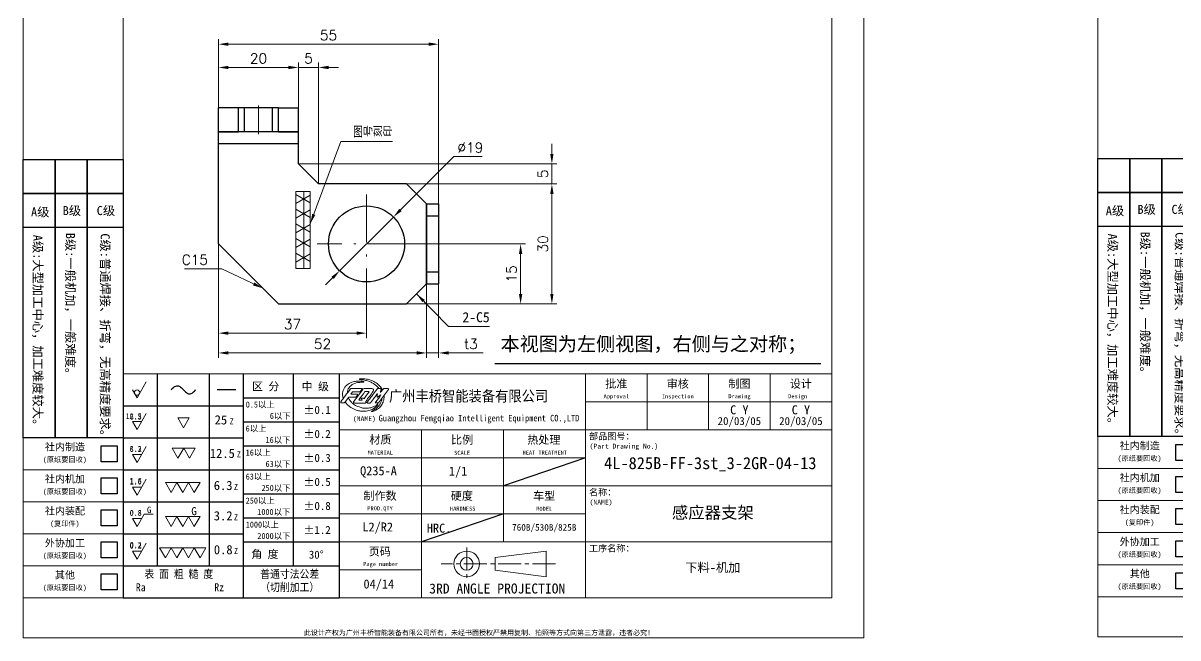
# Model space of a CAD drawing. Header units: millimetres. Extents: x -162325 to -83245, y 277409 to 326486.
# Drawn here: x -159967.8 to -159679.3, y 298339.6 to 298493.3 of the extents above; entities that cross this region are included whole.
import ezdxf
from ezdxf.enums import TextEntityAlignment as Align

# ---------------------------------------------------------------- set-up
doc = ezdxf.new("R2010")
doc.units = ezdxf.units.MM
for name, pattern in [('CENTER2', [28.575, 19.05, -3.175, 3.175, -3.175]), ('DASHDOT', [18.5, 12, -3, 0.5, -3]), ('DASHED', [15, 12, -3]), ('DASHED2', [9.525, 6.35, -3.175])]:
    doc.linetypes.add(name, pattern=pattern)
for name, color, linetype, lineweight in [('A4', 3, 'Continuous', 20), ('中心线', 2, 'CENTER2', 13), ('图框', 7, 'Continuous', 20), ('尺寸线', 3, 'Continuous', 13), ('文字', 1, 'Continuous', 13), ('细实线', 4, 'Continuous', 25), ('虚线', 2, 'DASHED2', 25)]:
    doc.layers.add(name, color=color, linetype=linetype, lineweight=lineweight)
doc.layers.add('Dim', color=3, linetype='Continuous')
doc.layers.add('MARK', color=7, linetype='Continuous')
doc.styles.add('CH-1', font='')
doc.styles.add('MX_NOTE_STANDARD', font='txt.shx', dxfattribs={"bigfont": 'extfont.shx'})
doc.styles.get("Standard").update_dxf_attribs({"font": 'txt', "bigfont": 'gbcbig.shx'})
doc.styles.add('工程字', font='')
doc.styles.get('CH-1').set_extended_font_data('SimSun')
doc.styles.get('工程字').set_extended_font_data('SimSun')
doc.dimstyles.new('副本01', dxfattribs={"dimtxt": 2.5, "dimasz": 2.5, "dimexe": 1.25, "dimexo": 0, "dimgap": 1, "dimtad": 1, "dimdsep": 46, "dimtxsty": 'Standard', "dimcen": 1, "dimclrd": 3, "dimclre": 3, "dimclrt": 1, "dimadec": 1, "dimazin": 2, "dimtfac": 1, "dimtmove": 0, "dimatfit": 3, "dimfxl": 0, "dimtolj": 1, "dimlwd": -1, "dimlwe": -1, "dimarcsym": 0})
doc.dimstyles.new('副本01$0', dxfattribs={"dimtxt": 2.5, "dimasz": 2.5, "dimexe": 1.25, "dimexo": 0, "dimgap": 1, "dimtad": 1, "dimdsep": 46, "dimtxsty": 'Standard', "dimcen": 1, "dimclrd": 3, "dimclre": 3, "dimclrt": 1, "dimadec": 1, "dimazin": 2, "dimtfac": 1, "dimtmove": 0, "dimatfit": 3, "dimfxl": 0, "dimtolj": 1, "dimlwd": -1, "dimlwe": -1, "dimarcsym": 0})
doc.dimstyles.new('副本01$3', dxfattribs={"dimtxt": 2.5, "dimasz": 2.5, "dimexe": 1.25, "dimexo": 0, "dimgap": 1, "dimtad": 1, "dimtih": 1, "dimtoh": 1, "dimdsep": 46, "dimtxsty": 'Standard', "dimcen": 1, "dimclrd": 3, "dimclre": 3, "dimclrt": 1, "dimadec": 1, "dimazin": 2, "dimtfac": 1, "dimtmove": 0, "dimatfit": 3, "dimfxl": 0, "dimtolj": 1, "dimlwd": -1, "dimlwe": -1, "dimarcsym": 0})

# ---------------------------------------------------------------- blocks, each defined once
blk = doc.blocks.new('A$C34C2392C')
at = {"linetype": 'CENTER2', "ltscale": 0.3}
for p, q in [((-5.53, 4.13), (-5.53, -4.13)), ((16.64, 0), (-11.88, 0))]:
    blk.add_line(p, q, dxfattribs=at)
for p, q in [((1.54, 1.6), (14.34, 3.2)), ((14.34, 3.2), (14.34, -3.2)), ((1.54, -1.6), (1.54, 1.6)), ((14.34, -3.2), (1.54, -1.6))]:
    blk.add_line(p, q)
for radius in [3.2, 1.6]:
    blk.add_arc((-5.53, 0), radius, 0, 359.9894)
blk = doc.blocks.new('A$C67844AE1')
for p, q in [((-492, 112), (0, 112)), ((-246, 112), (-246, -112)), ((-184.5, 112), (-184.5, 56)), ((-123, 112), (-123, 56)), ((-61.5, 112), (-61.5, 56)), ((0, -112), (0, 112)), ((-246, 84), (0, 84)), ((-492, 68), (-492, -112)), ((-492, 68), (-492, -112)), ((-492, -112), (-492, 68)), ((-492, 68), (-492, -112)), ((-492, 68), (-492, -112)), ((-492, 68), (-492, -112)), ((-492, 68), (-492, -112)), ((-492, 68), (-492, -112)), ((-492, 68), (-492, -112)), ((-492, -112), (-492, 68)), ((-492, 68), (-492, -112)), ((-492, 68), (-492, -112)), ((-492, 68), (-492, -112)), ((-492, 68), (-492, -112)), ((-492, 56), (0, 56)), ((-410, 56), (-410, -112)), ((-328, 56), (-328, -56)), ((-492, 28), (-246, 28)), ((-492, 0), (0, 0)), ((-492, -28), (-246, -28)), ((-492, -56), (0, -56)), ((-492, -84), (-410, -84)), ((-492, -112), (0, -112))]:
    blk.add_line(p, q)
at = {"color": 4, "ltscale": 0.5}
for p, q in [((-478.7, 93.9), (-480.4, 91.7)), ((-468.4, 96.5), (-477.7, 84.1)), ((-467.1, 97.2), (-459.4, 97.2)), ((-451, 97.2), (-453.6, 97.2)), ((-452.7, 83.1), (-442.9, 96.3)), ((-447.5, 97.2), (-443.3, 97.2)), ((-487, 83.1), (-490.1, 83.1)), ((-482.7, 88.4), (-486.5, 83.4)), ((-477, 82.8), (-466, 82.8)), ((-473.8, 90.8), (-475.1, 88.9)), ((-469.3, 85.8), (-472.6, 85.8)), ((-469.2, 85.9), (-470.1, 87.3)), ((-467.8, 87.8), (-469.9, 87.8)), ((-467.8, 87.8), (-467.4, 87.1)), ((-463.8, 82.8), (-461.4, 82.8))]:
    blk.add_line(p, q, dxfattribs=at)
for centre, radius, start, end in [((-480, 96.4), 1.09, 90, 143.2146), ((-478.7, 93.9), 0.0547, 90, 142.9576), ((-471.7, 94.5), 0.547, 270, 322.847), ((-469.2, 97.2), 0.219, 322.847, 90), ((-467.1, 95.6), 1.64, 90, 143.1791), ((-466.4, 94.1), 0.0547, 90, 143.2802), ((-462.2, 94.1), 0.0547, 323.8117, 90), ((-459.4, 95.6), 1.64, 323.504, 90), ((-453.6, 96.7), 0.547, 90, 142.7605), ((-443.3, 96.6), 0.547, 323.5154, 90), ((-490.1, 83.7), 0.547, 143.2146, 270), ((-487, 83.7), 0.547, 270, 322.7804), ((-482.3, 88.1), 0.547, 90, 142.7804), ((-480.4, 91.7), 0.0547, 142.9576, 270), ((-477, 83.6), 0.821, 143.1791, 270), ((-472.6, 85.8), 0.0547, 143.2802, 270), ((-469.3, 85.8), 0.0547, 270, 30.8735), ((-467.4, 87.1), 0.0547, 209.8404, 323.8117), ((-463.8, 83.4), 0.547, 142.7605, 270), ((-461.4, 83.6), 0.821, 270, 323.3415), ((-455.8, 83.1), 0.274, 143.387, 270), ((-454.1, 91.8), 0.137, 354.5829, 143.4402), ((-453.1, 83.4), 0.547, 270, 323.5154), ((-450.5, 90.9), 0.137, 323.3038, 127.2693)]:
    blk.add_arc(centre, radius, start, end, dxfattribs=at)
at = {"color": 3, "ltscale": 0.5}
for points, knots in [([(-488, 87.4), (-488.3, 88.2), (-488.6, 89.5), (-488.8, 91.4), (-488.7, 93), (-488.5, 94.5), (-488, 95.9), (-487.3, 97.3), (-486.5, 98.5), (-485.6, 99.9), (-484.1, 101.2), (-482.1, 102.5), (-479.6, 103.7), (-476.6, 104.5), (-473.5, 104.7), (-470.8, 104.7), (-469, 104.5), (-468.1, 104.3), (-467.6, 104.2), (-467.4, 104.1), (-467.4, 103.8), (-467.5, 103.6), (-467.7, 103.6), (-467.8, 103.6)], [0.033361, 0.033361, 0.033361, 0.033361, 0.471833, 0.793856, 1.06763, 1.327784, 1.632518, 1.904259, 2.171672, 2.434164, 2.811787, 3.221221, 3.771763, 4.287691, 4.918993, 5.487196, 5.736969, 5.935719, 6.004988, 6.011363, 6.068145, 6.111246, 6.151841, 6.151841, 6.151841, 6.151841]), ([(-471.9, 106.8), (-471.9, 106.8), (-471.9, 106.9), (-471.1, 106.9), (-470.1, 107), (-468.3, 106.9), (-466.3, 106.9), (-463.9, 106.7), (-461.4, 105.9), (-458.9, 105.1), (-456.8, 104), (-455, 102.8), (-453.4, 101.6), (-451.6, 99.9), (-450.3, 98.1), (-449.4, 96.7), (-449.1, 95.9), (-449, 95.7)], [0, 0, 0, 0, 0.013513, 0.041806, 0.340693, 0.661167, 1.001786, 1.450195, 1.93793, 2.441413, 2.919246, 3.201062, 3.624217, 4.053268, 4.510623, 4.853859, 4.962074, 4.962074, 4.962074, 4.962074]), ([(-467.8, 103.6), (-468.7, 103.6), (-471.1, 103.6), (-474.8, 103.2), (-478.3, 101.8), (-481.1, 99.8), (-483, 97.3), (-484, 94.8), (-484, 93.4), (-483.9, 92.9)], [0, 0, 0, 0, 0.511401, 1.333961, 2.006207, 2.544799, 3.201133, 3.690752, 3.982461, 3.982461, 3.982461, 3.982461]), ([(-486.1, 83.9), (-485.6, 83.2), (-484.1, 81), (-480.4, 78), (-475.7, 75.7), (-470.4, 74.5), (-465.2, 74.6), (-460.4, 75.6), (-456.8, 77.7), (-454.7, 79.8), (-453.7, 81.1), (-453.4, 81.9), (-453.8, 82), (-453.8, 81.9), (-453.9, 81.8)], [0.008574, 0.008574, 0.008574, 0.008574, 0.511088, 1.461558, 2.551285, 3.372869, 4.408758, 5.360341, 6.07413, 6.646139, 6.965728, 7.014048, 7.055407, 7.097199, 7.097199, 7.097199, 7.097199]), ([(-453.9, 81.8), (-454.2, 81.5), (-455.1, 80.3), (-457.5, 79.1), (-460.3, 78.2), (-463.1, 77.6), (-465.7, 77.6), (-468.2, 77.7), (-470.3, 78.3), (-472.4, 78.9), (-474.6, 79.8), (-476.8, 81.1), (-479, 82.6), (-480.7, 84.6), (-482.1, 86.3), (-482.8, 87.5), (-483, 88)], [0, 0, 0, 0, 0.227272, 0.804496, 1.430419, 1.862632, 2.367125, 2.88024, 3.204387, 3.579335, 4.036384, 4.516387, 4.985288, 5.507707, 5.907232, 6.223175, 6.223175, 6.223175, 6.223175]), ([(-449.4, 87.5), (-449.5, 86.9), (-449.6, 86.1), (-449.9, 84.8), (-450.4, 83.8), (-450.8, 82.6), (-451.5, 81.6), (-452.2, 80.2), (-453.2, 79.2), (-454.3, 78), (-455.6, 77.1), (-457, 76.1), (-458.4, 75.4), (-459.2, 74.9), (-459.9, 74.7), (-459.9, 74.2), (-459.7, 74.2), (-459.5, 74.2)], [0.004933, 0.004933, 0.004933, 0.004933, 0.333622, 0.498315, 0.724349, 0.934741, 1.17012, 1.401267, 1.780901, 1.94954, 2.292483, 2.648069, 2.865789, 3.139575, 3.199954, 3.253921, 3.331828, 3.331828, 3.331828, 3.331828]), ([(-459.5, 74.2), (-459.1, 74.3), (-457.8, 74.6), (-455.9, 75.5), (-453.8, 76.8), (-452, 78), (-450.5, 79.8), (-449.2, 81.6), (-448.2, 83.9), (-447.3, 86.8), (-447.3, 89.1), (-447.3, 90.4)], [0, 0, 0, 0, 0.196818, 0.752706, 1.133972, 1.558354, 1.94217, 2.414014, 2.774875, 3.316286, 4.02771, 4.02771, 4.02771, 4.02771])]:
    blk.add_open_spline(points, degree=3, knots=knots, dxfattribs=at)
blk.add_spline([(-471.9, 106.8), (-471.8, 106.5), (-471.3, 106.3), (-470, 106.2), (-468.7, 106), (-466.8, 105.7), (-464.7, 105.2), (-462.9, 104.7), (-461.1, 104), (-459.4, 103.1), (-457.9, 102.2), (-455.3, 100.3), (-454.1, 99.3), (-453.6, 98.7), (-452.3, 97.2)], degree=3, dxfattribs=at)
at = {"color": 4, "ltscale": 0.5}
for points, knots in [([(-480.8, 97), (-480.9, 96.9), (-481, 96.8), (-481.1, 96.7), (-484.3, 92.4), (-487.4, 88.2), (-490.6, 84)], [-0.084236, -0.084236, -0.084236, -0.084236, 0, 0, 0, 2.885251, 2.885251, 2.885251, 2.885251]), ([(-480, 97.5), (-479.8, 97.5), (-479.7, 97.5), (-479.5, 97.5), (-479.5, 97.5), (-479.5, 97.5), (-479.5, 97.5), (-476.4, 97.5), (-473.2, 97.5), (-470.1, 97.5), (-470.1, 97.5), (-470.1, 97.5), (-470.1, 97.5), (-469.8, 97.5), (-469.5, 97.5), (-469.2, 97.5)], [-0.077734, -0.077734, -0.077734, -0.077734, 0, 0, 0, 0, 0, 0, 1.729211, 1.729211, 1.729211, 1.729211, 1.729211, 1.729211, 1.885805, 1.885805, 1.885805, 1.885805]), ([(-471.7, 94), (-471.7, 94), (-471.7, 94), (-471.8, 94), (-471.8, 94), (-471.8, 94), (-471.8, 94), (-474.1, 94), (-476.4, 94), (-478.7, 94)], [-0.012966, -0.012966, -0.012966, -0.012966, 0, 0, 0, 0, 0, 0, 1.257183, 1.257183, 1.257183, 1.257183]), ([(-469, 97.1), (-469.2, 96.9), (-469.4, 96.7), (-469.5, 96.5), (-469.5, 96.5), (-469.5, 96.5), (-469.5, 96.5), (-470, 95.8), (-470.6, 95.1), (-471.1, 94.4), (-471.1, 94.4), (-471.1, 94.4), (-471.1, 94.4), (-471.2, 94.3), (-471.2, 94.3), (-471.3, 94.2)], [-0.1423966, -0.1423966, -0.1423966, -0.1423966, 0, 0, 0, 0, 0, 0, 0.4822707, 0.4822707, 0.4822707, 0.4822707, 0.4822707, 0.4822707, 0.529029, 0.529029, 0.529029, 0.529029]), ([(-454.1, 97), (-454.2, 96.8), (-454.4, 96.6), (-454.5, 96.4), (-457.7, 92.2), (-460.8, 88.1), (-464, 84), (-464, 83.9), (-464.1, 83.8), (-464.2, 83.7)], [-0.140102, -0.140102, -0.140102, -0.140102, 0, 0, 0, 2.844058, 2.844058, 2.844058, 2.913465, 2.913465, 2.913465, 2.913465]), ([(-451, 97.2), (-451, 97.2), (-450.8, 97.2), (-450.4, 97), (-450.2, 96.5), (-450.3, 95.9), (-450.5, 95.2), (-450.8, 94.5), (-451, 94), (-451.1, 93.7), (-451.1, 93.6), (-451, 93.6), (-450.8, 93.6), (-450.5, 94), (-450, 94.6), (-449.2, 95.5), (-448.6, 96.3), (-448, 96.8), (-447.7, 97.1), (-447.5, 97.2)], [0, 0, 0, 0, 0.047379, 0.11361, 0.198731, 0.32589, 0.467244, 0.599055, 0.733672, 0.758899, 0.77069, 0.790267, 0.820293, 0.867992, 1.054564, 1.278066, 1.476304, 1.62487, 1.711224, 1.711224, 1.711224, 1.711224]), ([(-469.9, 87.8), (-470, 87.8), (-470, 87.8), (-470.1, 87.7), (-470.2, 87.7), (-470.2, 87.6), (-470.2, 87.5), (-470.1, 87.4), (-470.1, 87.3), (-470.1, 87.3)], [0, 0, 0, 0, 0.0189462, 0.0330559, 0.0436533, 0.0575788, 0.0766083, 0.0956988, 0.1082528, 0.1082528, 0.1082528, 0.1082528]), ([(-456, 83.3), (-455.9, 83.5), (-455.7, 83.7), (-455.6, 83.9), (-455.6, 83.9), (-455.6, 83.9), (-455.6, 83.9), (-453.8, 86.2), (-452.1, 88.5), (-450.4, 90.9)], [-0.132838, -0.132838, -0.132838, -0.132838, 0, 0, 0, 0, 0, 0, 1.591518, 1.591518, 1.591518, 1.591518])]:
    blk.add_open_spline(points, degree=3, knots=knots, dxfattribs=at)
for points in [[(-466.4, 94.2), (-468.5, 91.4), (-470.5, 88.6), (-472.6, 85.9)], [(-462.2, 94.1), (-463.9, 91.8), (-465.6, 89.4), (-467.3, 87.1)], [(-466.4, 94.2), (-465, 94.2), (-463.6, 94.2), (-462.2, 94.2)], [(-458.1, 94.6), (-460.6, 91.2), (-463.1, 87.8), (-465.6, 84.4)], [(-476, 88.6), (-478.1, 88.6), (-480.2, 88.6), (-482.3, 88.6)], [(-474.4, 91.6), (-476.4, 91.6), (-478.4, 91.6), (-480.4, 91.6)], [(-454.2, 91.9), (-456, 89.4), (-457.9, 86.9), (-460.7, 83.1)], [(-455.8, 82.9), (-454.9, 82.9), (-454, 82.9), (-453.1, 82.9)], [(-454.1, 89.6), (-454.1, 90.3), (-454, 91.1), (-453.9, 91.8)], [(-453.1, 89.1), (-452.3, 89.7), (-451.4, 90.4), (-450.6, 91.1)]]:
    blk.add_open_spline(points, degree=3, dxfattribs=at)
for points in [[(-476, 88.6), (-475.6, 88.6), (-475.4, 88.7), (-475.3, 88.7), (-475.1, 88.9)], [(-473.8, 90.8), (-473.7, 91), (-473.7, 91.2), (-473.8, 91.4), (-474, 91.5), (-474.2, 91.6), (-474.4, 91.6)], [(-465.6, 84.4), (-465.6, 84.3), (-465.6, 84.2), (-465.5, 84), (-465.4, 83.8), (-465.2, 83.4), (-465.1, 83.3), (-465.1, 83.1), (-465.4, 83), (-465.7, 82.9), (-466, 82.8)], [(-454.1, 89.6), (-454.2, 89.2), (-454.1, 89), (-454, 88.8), (-453.8, 88.8), (-453.6, 88.8), (-453.4, 88.9), (-453.1, 89.1)]]:
    blk.add_spline(points, degree=3, dxfattribs=at)
at = {"layer": '细实线', "color": 0, "linetype": 'Continuous'}
for p, q in [((-492, 112), (-492, 56)), ((-492, 68), (-492, -112)), ((-492, 68), (-492, -112)), ((-492, 68), (-492, -112))]:
    blk.add_line(p, q, dxfattribs=at)
at = {"lineweight": 35, "xscale": 4, "yscale": 4, "zscale": 4}
blk.add_blockref('A$C34C2392C', (-342.6, -78), dxfattribs=at)
at = {"style": 'CH-1'}
for s, height, p in [('批准', 8.11, (-215.2, 102.3)), ('审核', 8.11, (-153.8, 102.3)), ('制图', 8.11, (-92.2, 102.3)), ('设计', 8.11, (-30.8, 102.3)), ('Approval', 4.06, (-215.2, 89.1)), ('Inspection', 4.06, (-153.8, 89.1)), ('Drawing', 4.06, (-92.2, 89.1)), ('Design  ', 4.06, (-30.8, 89.1)), ('比例', 8.11, (-369.3, 46.3)), ('MATERIAL', 4.06, (-451.1, 33.3)), ('SCALE', 4.06, (-369.3, 33.1)), ('制作数', 8.11, (-451.3, -9.7)), ('车型', 8.11, (-287.3, -9.7)), ('PROD.QTY', 4.06, (-451.3, -22.9)), ('MODEL', 4.06, (-287.3, -22.9)), ('3RD ANGLE PROJECTION', 10, (-334.2, -102.6))]:
    blk.add_text(s, height=height, dxfattribs=at).set_placement(p, align=Align.MIDDLE)
at = {"lineweight": 35, "style": 'CH-1'}
for s, height, p in [('(NAME)', 4.87, (-478.4, 64.7)), ('部品图号：', 6.49, (-242.5, 46.4)), ('(Part Drawing No.)', 4.868, (-241.9, 37.3)), ('名称：', 6.49, (-242.5, -9.6)), ('(NAME)', 4.87, (-241.9, -18.7)), ('工序名称：', 6.49, (-242.5, -65.6))]:
    blk.add_text(s, height=height, dxfattribs=at).set_placement(p)
at = {"style": 'CH-1'}
blk.add_text('材质', height=8.11, dxfattribs=at).set_placement((-462.1, 42.2))
at = {"lineweight": 35, "style": 'CH-1'}
for s, height, p in [('热处理', 8.11, (-287.6, 46.3)), ('HEAT TREATMENT', 4.055, (-286.7, 33.3)), ('硬度', 8.11, (-369.6, -9.7)), ('HARDNESS', 4.06, (-368.7, -22.7)), ('HRC.', 9, (-392.3, -42.3, -1000.3)), ('页码', 8.11, (-451.6, -65.7)), ('Page number', 4.055, (-450.7, -78.7))]:
    blk.add_text(s, height=height, dxfattribs=at).set_placement(p, align=Align.MIDDLE)
at = {"layer": 'MARK', "style": 'CH-1', "width": 0.9}
blk.add_text('广州丰桥智能装备有限公司', height=10.8, dxfattribs=at).set_placement((-442.4, 84.4))
at = {"layer": 'MARK', "insert": (-452.7, 71), "char_height": 6.5, "width": 556.951, "attachment_point": 1, "style": 'CH-1'}
blk.add_mtext('{\\W0.9;Guangzhou Fengqiao Intelligent Equipment CO.,LTD}', dxfattribs=at)
blk = doc.blocks.new('A$C32AF00EF')
for p, q in [((0, 0), (2.89, 5)), ((-1.44, 2.5), (0, 0))]:
    blk.add_line(p, q)
blk.add_circle((0, 1.67), 0.833)
blk = doc.blocks.new('A$C553B2148')
for p, q in [((1.44, 0), (-1.44, 0)), ((-1.44, 0), (0, -2.5)), ((0, -2.5), (2.89, 2.5))]:
    blk.add_line(p, q)
at = {"style": 'MX_NOTE_STANDARD'}
blk.add_attdef('12.5', text='', height=1.75, dxfattribs=at).set_placement((1.44, 0.28), align=Align.BOTTOM_RIGHT)
blk = doc.blocks.new('A$C1377093C')
for p, q in [((0, 0), (-1.44, 2.5)), ((-1.44, 2.5), (1.44, 2.5)), ((1.44, 2.5), (0, 0))]:
    blk.add_line(p, q)
blk = doc.blocks.new('A$C6D2D6B6B')
for p, q in [((0, 0), (-1.44, 2.5)), ((-1.44, 2.5), (1.44, 2.5)), ((1.44, 2.5), (0, 0)), ((1.44, 2.5), (4.33, 2.5)), ((2.89, 0), (1.44, 2.5)), ((4.33, 2.5), (2.89, 0))]:
    blk.add_line(p, q)
blk = doc.blocks.new('A$C62DD302B')
for p, q in [((-2.89, 0), (-4.33, 2.5)), ((-4.33, 2.5), (-1.44, 2.5)), ((-1.44, 2.5), (-2.89, 0)), ((-1.44, 2.5), (1.44, 2.5)), ((0, 0), (-1.44, 2.5)), ((1.44, 2.5), (0, 0)), ((2.89, 0), (1.44, 2.5)), ((1.44, 2.5), (4.33, 2.5)), ((4.33, 2.5), (2.89, 0))]:
    blk.add_line(p, q)
blk = doc.blocks.new('A$C077E39D2')
for p, q in [((-4.33, -2.5), (-5.77, 0)), ((-5.77, 0), (-2.89, 0)), ((-2.89, 0), (-4.33, -2.5)), ((-2.89, 0), (0, 0)), ((-1.44, -2.5), (-2.89, 0)), ((0, 0), (-1.44, -2.5)), ((1.44, -2.5), (0, 0)), ((0, 0), (2.89, 0)), ((2.89, 0), (1.44, -2.5)), ((4.33, -2.5), (2.89, 0)), ((2.89, 0), (5.77, 0)), ((5.77, 0), (4.33, -2.5))]:
    blk.add_line(p, q)
blk = doc.blocks.new('A$C09D43E00')
for p, q in [((0, 0), (1.78, 3.08)), ((1.78, 3.08), (4.07, 3.08)), ((1.15, 2), (-1.15, 2)), ((-1.15, 2), (0, 0))]:
    blk.add_line(p, q)
at = {"style": 'MX_NOTE_STANDARD'}
blk.add_attdef('12.5', text='', height=1.4, dxfattribs=at).set_placement((1.15, 2.22), align=Align.BOTTOM_RIGHT)
at = {"layer": '细实线', "color": 0, "style": 'CH-1'}
blk.add_text('G', height=1.6, dxfattribs=at).set_placement((2.47, 3.33))
blk = doc.blocks.new('A$C339E5D7D')
for p, q in [((-2.89, 0), (-4.33, 2.5)), ((-4.33, 2.5), (-1.44, 2.5)), ((-1.44, 2.5), (-2.89, 0)), ((-1.44, 2.5), (1.44, 2.5)), ((0, 0), (-1.44, 2.5)), ((1.44, 2.5), (0, 0)), ((2.89, 0), (1.44, 2.5)), ((1.44, 2.5), (4.33, 2.5)), ((4.33, 2.5), (2.89, 0))]:
    blk.add_line(p, q)
at = {"layer": '细实线', "color": 0, "style": 'CH-1'}
blk.add_text('G', height=2, dxfattribs=at).set_placement((2.13, 2.81))
blk = doc.blocks.new('54')
for p, q in [((5360.79, 6053.19), (5468.79, 6053.19)), ((5468.79, 6047.19), (5468.79, 5957.19)), ((5468.79, 6047.19), (5468.79, 5957.19)), ((5468.79, 5957.19), (5468.79, 6047.19)), ((5468.79, 6047.19), (5468.79, 5957.19)), ((5468.79, 6047.19), (5468.79, 5957.19)), ((5468.79, 6047.19), (5468.79, 5957.19)), ((5468.79, 6047.19), (5468.79, 5957.19)), ((5468.79, 6047.19), (5468.79, 5957.19)), ((5468.79, 6047.19), (5468.79, 5957.19)), ((5468.79, 5957.19), (5468.79, 6047.19)), ((5468.79, 6047.19), (5468.79, 5957.19)), ((5468.79, 6047.19), (5468.79, 5957.19)), ((5468.79, 6047.19), (5468.79, 5957.19)), ((5468.79, 6047.19), (5468.79, 5957.19))]:
    blk.add_line(p, q)
at = {"layer": '细实线', "color": 0, "linetype": 'Continuous'}
for p, q in [((5360.79, 6053.19), (5360.79, 5941.19)), ((5377.79, 6053.19), (5377.79, 5957.19)), ((5403.79, 6053.19), (5403.79, 5957.19)), ((5420.79, 6053.19), (5420.79, 5941.19)), ((5445.79, 6053.19), (5445.79, 5957.19)), ((5468.79, 6053.19), (5468.79, 5941.19)), ((5468.79, 6047.19), (5468.79, 5957.19)), ((5468.79, 6047.19), (5468.79, 5957.19)), ((5468.79, 6047.19), (5468.79, 5957.19)), ((5407.7, 6045.29), (5417.04, 6045.29)), ((5420.79, 6041.19), (5468.79, 6041.19)), ((5360.79, 6037.19), (5420.79, 6037.19)), ((5420.79, 6029.19), (5468.79, 6029.19)), ((5360.79, 6021.19), (5420.79, 6021.19)), ((5420.79, 6017.19), (5468.79, 6017.19)), ((5360.79, 6005.19), (5420.79, 6005.19)), ((5420.79, 6005.19), (5468.79, 6005.19)), ((5360.79, 5989.19), (5420.79, 5989.19)), ((5420.79, 5993.19), (5468.79, 5993.19)), ((5420.79, 5981.19), (5468.79, 5981.19)), ((5360.79, 5973.19), (5420.79, 5973.19)), ((5420.79, 5969.19), (5468.79, 5969.19)), ((5360.79, 5957.19), (5468.79, 5957.19)), ((5360.79, 5957.19), (5468.79, 5957.19)), ((5360.79, 5941.19), (5468.79, 5941.19))]:
    blk.add_line(p, q, dxfattribs=at)
at = {"layer": '细实线', "color": 0, "linetype": 'Continuous', "start_tangent": (0.606347, 0.7952), "end_tangent": (0.584547, 0.81136)}
blk.add_spline([(5384.88, 6045.23), (5386.3, 6046.61), (5387.98, 6047.24), (5389.51, 6046.59), (5390.93, 6045.19), (5392.37, 6043.78), (5393.91, 6043.13), (5395.61, 6043.82), (5397.01, 6045.27)], degree=3, dxfattribs=at)
for name, p, xscale, yscale, zscale in [('A$C32AF00EF', (5367.73, 6041.13), 1.600000000000364, 1.600000000000364, 1.600000000000364), ('A$C1377093C', (5390.94, 6026.26), 2, 2, 2), ('A$C6D2D6B6B', (5388.15, 6011.08), 2, 2, 2), ('A$C62DD302B', (5390.57, 5993.94), 2, 2, 2), ('A$C077E39D2', (5390.57, 5966.26), 2, 2, 2)]:
    blk.add_blockref(name, p, dxfattribs=dict(xscale=xscale, yscale=yscale, zscale=zscale))
ref = blk.add_blockref('A$C553B2148', (5367.73, 6029.35), dxfattribs=dict(xscale=1.600000000000364, yscale=1.600000000000364, zscale=1.600000000000364))
ref.add_attrib('12.5', '12.5', dxfattribs={"height": 2.8, "style": 'CH-1'}).set_placement((5370.04, 6029.8), align=Align.BOTTOM_RIGHT)
ref = blk.add_blockref('A$C553B2148', (5367.73, 6012.86), dxfattribs=dict(xscale=1.600000000000364, yscale=1.600000000000364, zscale=1.600000000000364))
ref.add_attrib('12.5', '6.3', dxfattribs={"height": 2.8, "style": 'CH-1'}).set_placement((5370.04, 6013.31), align=Align.BOTTOM_RIGHT)
ref = blk.add_blockref('A$C553B2148', (5367.73, 5996.56), dxfattribs=dict(xscale=1.600000000000364, yscale=1.600000000000364, zscale=1.600000000000364))
ref.add_attrib('12.5', '1.6', dxfattribs={"height": 2.8, "style": 'CH-1'}).set_placement((5370.04, 5997.01), align=Align.BOTTOM_RIGHT)
at = {"lineweight": 35}
ref = blk.add_blockref('A$C09D43E00', (5367.73, 5976.92), dxfattribs=dict(at, xscale=2, yscale=2, zscale=2))
ref.add_attrib('12.5', '0.8', dxfattribs={"height": 2.8, "style": 'CH-1'}).set_placement((5370.04, 5981.37), align=Align.BOTTOM_RIGHT)
at = {"lineweight": 35, "xscale": 2, "yscale": 2, "zscale": 2}
blk.add_blockref('A$C339E5D7D', (5390.57, 5976.92), dxfattribs=at)
ref = blk.add_blockref('A$C553B2148', (5367.73, 5964.47), dxfattribs=dict(xscale=1.600000000000364, yscale=1.600000000000364, zscale=1.600000000000364))
ref.add_attrib('12.5', '0.2', dxfattribs={"height": 2.8, "style": 'CH-1'}).set_placement((5370.04, 5964.92), align=Align.BOTTOM_RIGHT)
at = {"style": 'CH-1', "width": 0.9}
for s, p in [('表 面 粗 糙 度', (5388.59, 5953.25)), ('普通寸法公差', (5444.02, 5953.25)), ('（切削加工）', (5444.02, 5946.67)), ('Ra              Rz', (5389.17, 5946.45))]:
    blk.add_text(s, height=4, dxfattribs=at).set_placement(p, align=Align.MIDDLE)
at = {"layer": '细实线', "color": 0, "style": 'CH-1'}
for s, height, p in [('区 分', 4, (5432.03, 6046.97)), ('中 级', 4, (5456.79, 6046.97)), ('0.5以上', 3, (5429.3, 6037.89)), ('6以下', 3, (5439.3, 6032.14)), ('6以上', 3, (5427.22, 6025.89)), ('16以下', 3, (5438.2, 6020.14)), ('16以上', 3, (5428.26, 6013.89)), ('63以下', 3, (5438.2, 6008.14)), ('63以上', 3, (5428.26, 6001.89)), ('250以下', 3, (5437.19, 5996.14)), ('250以上', 3, (5429.3, 5989.89)), ('1000以下', 3, (5436.08, 5984.14)), ('1000以上', 3, (5430.33, 5977.89)), ('2000以下', 3, (5436.13, 5972.14)), ('角 度', 4, (5431.63, 5963.15))]:
    blk.add_text(s, height=height, dxfattribs=at).set_placement(p, align=Align.MIDDLE)
for s, height, p in [('%%P0.1', 4, (5450.91, 6033.15)), ('6.3', 2.944, (5364.07, 6030.28)), ('25', 4.6, (5406.51, 6027.88)), ('Z', 3, (5414, 6027.96)), ('%%P0.2', 4, (5450.91, 6021.15)), ('3.2', 2.944, (5364.07, 6014.28)), ('12.5', 4.6, (5404.08, 6011.13)), ('Z', 3, (5417.58, 6011.47)), ('%%P0.3', 4, (5450.91, 6009.15)), ('1.6', 2.944, (5364.07, 5998.28)), ('%%P0.5', 4, (5450.91, 5997.15)), ('6.3', 4.6, (5406.05, 5995.09)), ('Z', 3, (5416.15, 5995.17)), ('%%P0.8', 4, (5450.91, 5985.15)), ('0.8', 2.944, (5364.07, 5982.28)), ('3.2', 4.6, (5406.05, 5979.93)), ('Z', 3, (5416.15, 5980.01)), ('%%P1.2', 4, (5450.91, 5973.15)), ('0.2', 2.944, (5364.07, 5966.28)), ('0.8', 4.6, (5406.1, 5963)), ('Z', 3, (5416.15, 5963.08)), ('30°', 4, (5453.55, 5960.81))]:
    blk.add_text(s, height=height, dxfattribs=at).set_placement(p)
blk = doc.blocks.new('fenlei')
at = {"layer": '图框'}
for points in [[(-25, 32), (0, 32), (0, 40), (-25, 40)], [(-25, 24), (0, 24), (0, 32), (-25, 32)], [(-25, 16), (0, 16), (0, 24), (-25, 24)], [(-25, 8), (0, 8), (0, 16), (-25, 16)], [(-25, 0), (0, 0), (0, 8), (-25, 8)]]:
    blk.add_lwpolyline(points, close=True, dxfattribs=at)
at = {"layer": '细实线'}
for points in [[(-5.5, 38), (-1.5, 38), (-1.5, 34), (-5.5, 34)], [(-5.5, 30), (-1.5, 30), (-1.5, 26), (-5.5, 26)], [(-5.5, 22), (-1.5, 22), (-1.5, 18), (-5.5, 18)], [(-5.5, 14), (-1.5, 14), (-1.5, 10), (-5.5, 10)], [(-5.5, 6), (-1.5, 6), (-1.5, 2), (-5.5, 2)]]:
    blk.add_lwpolyline(points, close=True, dxfattribs=at)
at = {"style": 'CH-1'}
for s, height, p in [('社内制造', 1.836, (-14.54, 37.8)), ('(原纸要回收)', 1.285, (-14.58, 34.52)), ('社内机加', 1.836, (-14.54, 29.8)), ('(原纸要回收)', 1.285, (-14.58, 26.52)), ('社内装配', 1.836, (-14.54, 21.8)), ('(复印件)', 1.285, (-14.58, 18.52)), ('外协加工', 1.836, (-14.54, 13.8)), ('(原纸要回收)', 1.285, (-14.58, 10.52)), ('其他', 1.836, (-14.54, 5.8)), ('(原纸要回收)', 1.285, (-14.58, 2.52))]:
    blk.add_text(s, height=height, dxfattribs=at).set_placement(p, align=Align.MIDDLE)
blk = doc.blocks.new('机加分类')
at = {"layer": '细实线'}
for p, q in [((-94, -8.5), (-94, 0)), ((-94, 0), (-86, 0)), ((-86, -8.5), (-86, 0)), ((-86, 0), (-78, 0)), ((-86, 0), (-86, -8.5)), ((-78, -8.5), (-78, 0)), ((-78, 0), (-69, 0)), ((-78, 0), (-78, -8.5)), ((-69, 0), (-69, -8.5)), ((-86, -8.5), (-94, -8.5)), ((-94, -17), (-94, -8.5)), ((-94, -8.5), (-86, -8.5)), ((-78, -8.5), (-86, -8.5)), ((-86, -17), (-86, -8.5)), ((-86, -8.5), (-78, -8.5)), ((-86, -8.5), (-86, -17)), ((-69, -8.5), (-78, -8.5)), ((-78, -17), (-78, -8.5)), ((-78, -8.5), (-69, -8.5)), ((-78, -8.5), (-78, -17)), ((-69, -8.5), (-69, -17)), ((-86, -17), (-94, -17)), ((-94, -69.55), (-94, -17)), ((-78, -17), (-86, -17)), ((-86, -69.55), (-86, -17)), ((-86, -17), (-86, -69.55)), ((-69, -17), (-78, -17)), ((-78, -69.55), (-78, -17)), ((-78, -17), (-78, -69.55)), ((-69, -17), (-69, -69.55)), ((-86, -69.55), (-94, -69.55)), ((-78, -69.55), (-86, -69.55)), ((-69, -69.55), (-78, -69.55))]:
    blk.add_line(p, q, dxfattribs=at)
at = {"layer": '文字', "color": 1, "linetype": 'Continuous', "style": 'CH-1'}
for s, p in [('B级', (-81.81, -12.71, -250.08)), ('C级', (-73.31, -12.71, -250.08))]:
    blk.add_text(s, height=2.25, dxfattribs=at).set_placement(p, align=Align.MIDDLE)
blk.add_text('A级', height=2.25, dxfattribs=at).set_placement((-89.72, -14.22, -250.08), align=Align.CENTER)
for s, p in [('A级:大型加工中心，加工难度较大。', (-90.3, -43.36)), ('B级:一般机加，一般难度。', (-82.16, -36.72)), ('C级:普通焊接、折弯，无高精度要求。', (-73.47, -44.53))]:
    blk.add_text(s, height=2.25, rotation=270, dxfattribs=at).set_placement(p, align=Align.MIDDLE)
blk = doc.blocks.new('1比1 竖框')
at = {"layer": '图框'}
for p, q in [((0, 0), (0, 297)), ((210, 297), (210, 0)), ((25, 10), (25, 289)), ((202, 289), (202, 10)), ((30.07, 10), (202, 10)), ((210, 0), (0, 0))]:
    blk.add_line(p, q, dxfattribs=at)
blk.add_blockref('机加分类', (94, 119.55))
for name, p, xscale, yscale, zscale in [('54', (-2655.4, -2960.59), 0.5, 0.5, 0.5), ('A$C67844AE1', (202, 38), 0.25, 0.25, 0.25)]:
    blk.add_blockref(name, p, dxfattribs=dict(at, xscale=xscale, yscale=yscale, zscale=zscale))
blk.add_blockref('fenlei', (25, 10), dxfattribs=at)
at = {"layer": '图框', "insert": (113.5, 0.5), "char_height": 1.25, "width": 177, "attachment_point": 8}
blk.add_mtext('{\\fSimSun|b1|i0|c134|p2;此设计产权为广州丰桥智能装备有限公司所有，未经书面授权严禁用复制、拍照等方式向第三方泄露，违者必究!}', dxfattribs=at)
blk = doc.blocks.new('车型')
at = {"layer": '文字', "color": 1, "linetype": 'Continuous', "style": 'CH-1'}
blk.add_text('760B/530B/825B', height=1.6875, dxfattribs=at).set_placement((-10.31, 3.5, -250.08), align=Align.MIDDLE)
blk = doc.blocks.new('工序名称')
at = {"layer": '文字', "color": 1, "linetype": 'Continuous', "style": 'CH-1'}
blk.add_text('下料-机加', height=2.25, dxfattribs=at).set_placement((-29.69, -6.35, -250.08), align=Align.MIDDLE)
blk = doc.blocks.new('设计人员')
at = {"layer": '文字', "color": 1, "linetype": 'Continuous', "style": 'CH-1'}
blk.add_text('C Y', height=2.25, dxfattribs=at).set_placement((-7.69, -1.99), align=Align.MIDDLE)
blk = doc.blocks.new('出图人员')
at = {"layer": '文字', "color": 1, "linetype": 'Continuous', "style": 'CH-1'}
blk.add_text('C Y', height=2.25, dxfattribs=at).set_placement((-7.69, -1.99), align=Align.MIDDLE)
blk = doc.blocks.new('出图日期')
at = {"layer": '文字', "color": 1, "linetype": 'Continuous', "style": 'CH-1'}
blk.add_text('20/03/05', height=2, dxfattribs=at).set_placement((-7.69, 2.04), align=Align.MIDDLE)
blk = doc.blocks.new('设计日期')
at = {"layer": '文字', "color": 1, "linetype": 'Continuous', "style": 'CH-1'}
blk.add_text('20/03/05', height=2, dxfattribs=at).set_placement((-7.69, 2.04), align=Align.MIDDLE)
blk = doc.blocks.new('*D149')
at = {"layer": 'Defpoints', "color": 0, "transparency": 16777216}
for p in [(-159919, 298438.09), (-159867, 298428.09), (-159867, 298410.84)]:
    blk.add_point(p, dxfattribs=at)
at = {"layer": '尺寸线', "color": 3, "transparency": 16777216}
for p, q in [((-159919, 298438.09), (-159919, 298409.59)), ((-159867, 298428.09), (-159867, 298409.59)), ((-159916.5, 298410.84), (-159869.5, 298410.84))]:
    blk.add_line(p, q, dxfattribs=at)
for points in [[(-159916.5, 298411.26), (-159916.5, 298410.43), (-159919, 298410.84)], [(-159869.5, 298411.26), (-159869.5, 298410.43), (-159867, 298410.84)]]:
    blk.add_solid(points, dxfattribs=at)
at = {"layer": '尺寸线', "color": 1, "transparency": 16777216, "insert": (-159893, 298413.09), "char_height": 2.5, "attachment_point": 5}
blk.add_mtext('\\A1;52', dxfattribs=at)
blk = doc.blocks.new('*D150')
at = {"layer": 'Defpoints', "color": 0, "transparency": 16777216}
for p in [(-159867, 298428.09), (-159864, 298428.09), (-159864, 298410.84)]:
    blk.add_point(p, dxfattribs=at)
at = {"layer": '尺寸线', "color": 3, "transparency": 16777216}
for p, q in [((-159867, 298428.09), (-159867, 298409.59)), ((-159864, 298428.09), (-159864, 298409.59)), ((-159869.5, 298410.84), (-159872, 298410.84)), ((-159867, 298410.84), (-159864, 298410.84)), ((-159861.5, 298410.84), (-159852.84, 298410.84))]:
    blk.add_line(p, q, dxfattribs=at)
for points in [[(-159869.5, 298411.26), (-159869.5, 298410.43), (-159867, 298410.84)], [(-159861.5, 298411.26), (-159861.5, 298410.43), (-159864, 298410.84)]]:
    blk.add_solid(points, dxfattribs=at)
at = {"layer": '尺寸线', "color": 1, "transparency": 16777216, "insert": (-159855.92, 298413.09), "char_height": 2.5, "attachment_point": 5}
blk.add_mtext('\\A1;t3', dxfattribs=at)
blk = doc.blocks.new('*D151')
at = {"layer": 'Defpoints', "color": 0, "transparency": 16777216}
for p in [(-159872, 298453.09), (-159835.7, 298453.09), (-159872, 298423.09)]:
    blk.add_point(p, dxfattribs=at)
at = {"layer": '尺寸线', "color": 3, "transparency": 16777216}
for p, q in [((-159872, 298453.09), (-159834.45, 298453.09)), ((-159835.7, 298425.59), (-159835.7, 298450.59)), ((-159872, 298423.09), (-159834.45, 298423.09))]:
    blk.add_line(p, q, dxfattribs=at)
for points in [[(-159836.12, 298450.59), (-159835.29, 298450.59), (-159835.7, 298453.09)], [(-159836.12, 298425.59), (-159835.29, 298425.59), (-159835.7, 298423.09)]]:
    blk.add_solid(points, dxfattribs=at)
at = {"layer": '尺寸线', "color": 1, "transparency": 16777216, "insert": (-159837.95, 298438.09), "char_height": 2.5, "attachment_point": 5, "rotation": 90}
blk.add_mtext('\\A1;30', dxfattribs=at)
blk = doc.blocks.new('*D152')
at = {"layer": 'Defpoints', "color": 0, "transparency": 16777216}
for p in [(-159869.65, 298438.09), (-159843.51, 298438.09), (-159872, 298423.09)]:
    blk.add_point(p, dxfattribs=at)
at = {"layer": '尺寸线', "color": 3, "transparency": 16777216}
for p, q in [((-159869.65, 298438.09), (-159842.26, 298438.09)), ((-159843.51, 298425.59), (-159843.51, 298435.59)), ((-159872, 298423.09), (-159842.26, 298423.09))]:
    blk.add_line(p, q, dxfattribs=at)
for points in [[(-159843.93, 298435.59), (-159843.1, 298435.59), (-159843.51, 298438.09)], [(-159843.93, 298425.59), (-159843.1, 298425.59), (-159843.51, 298423.09)]]:
    blk.add_solid(points, dxfattribs=at)
at = {"layer": '尺寸线', "color": 1, "transparency": 16777216, "insert": (-159845.76, 298430.59), "char_height": 2.5, "attachment_point": 5, "rotation": 90}
blk.add_mtext('\\A1;15', dxfattribs=at)
blk = doc.blocks.new('*D153')
at = {"layer": 'Defpoints', "color": 0, "transparency": 16777216}
for p in [(-159919, 298438.09), (-159882, 298425.74), (-159919, 298415.79)]:
    blk.add_point(p, dxfattribs=at)
at = {"layer": '尺寸线', "color": 3, "transparency": 16777216}
for p, q in [((-159919, 298438.09), (-159919, 298414.54)), ((-159882, 298425.74), (-159882, 298414.54)), ((-159884.5, 298415.79), (-159916.5, 298415.79))]:
    blk.add_line(p, q, dxfattribs=at)
for points in [[(-159916.5, 298416.21), (-159916.5, 298415.38), (-159919, 298415.79)], [(-159884.5, 298416.21), (-159884.5, 298415.38), (-159882, 298415.79)]]:
    blk.add_solid(points, dxfattribs=at)
at = {"layer": '尺寸线', "color": 1, "transparency": 16777216, "insert": (-159900.5, 298418.04), "char_height": 2.5, "attachment_point": 5}
blk.add_mtext('\\A1;37', dxfattribs=at)
blk = doc.blocks.new('*D154')
at = {"layer": 'Defpoints', "color": 0, "transparency": 16777216}
for p in [(-159875.29, 298444.81), (-159888.72, 298431.37)]:
    blk.add_point(p, dxfattribs=at)
at = {"layer": '尺寸线', "color": 3, "transparency": 16777216}
for p, q in [((-159860.2, 298459.91), (-159873.52, 298446.58)), ((-159853.15, 298459.91), (-159860.2, 298459.91)), ((-159888.72, 298431.37), (-159875.29, 298444.81)), ((-159890.49, 298429.61), (-159892.25, 298427.84))]:
    blk.add_line(p, q, dxfattribs=at)
for points in [[(-159873.81, 298446.87), (-159873.23, 298446.29), (-159875.29, 298444.81)], [(-159890.78, 298429.9), (-159890.19, 298429.31), (-159888.72, 298431.37)]]:
    blk.add_solid(points, dxfattribs=at)
at = {"layer": '尺寸线', "color": 1, "transparency": 16777216, "insert": (-159856.07, 298462.16), "char_height": 2.5, "attachment_point": 5}
blk.add_mtext('\\A1;∅19', dxfattribs=at)
blk = doc.blocks.new('*D155')
at = {"layer": 'Defpoints', "color": 0, "transparency": 16777216}
for p in [(-159899, 298482.19), (-159919, 298472.09), (-159899, 298472.09)]:
    blk.add_point(p, dxfattribs=at)
at = {"layer": '尺寸线', "color": 3, "transparency": 16777216}
for p, q in [((-159919, 298472.09), (-159919, 298483.44)), ((-159916.5, 298482.19), (-159901.5, 298482.19)), ((-159899, 298472.09), (-159899, 298483.44))]:
    blk.add_line(p, q, dxfattribs=at)
for points in [[(-159916.5, 298482.61), (-159916.5, 298481.77), (-159919, 298482.19)], [(-159901.5, 298482.61), (-159901.5, 298481.77), (-159899, 298482.19)]]:
    blk.add_solid(points, dxfattribs=at)
at = {"layer": '尺寸线', "color": 1, "transparency": 16777216, "insert": (-159909, 298484.44), "char_height": 2.5, "attachment_point": 5}
blk.add_mtext('\\A1;20', dxfattribs=at)
blk = doc.blocks.new('*D156')
at = {"layer": 'Defpoints', "color": 0, "transparency": 16777216}
for p in [(-159894, 298482.19), (-159899, 298472.09), (-159894, 298453.09)]:
    blk.add_point(p, dxfattribs=at)
at = {"layer": '尺寸线', "color": 3, "transparency": 16777216}
for p, q in [((-159901.5, 298482.19), (-159904, 298482.19)), ((-159899, 298472.09), (-159899, 298483.44)), ((-159899, 298482.19), (-159894, 298482.19)), ((-159894, 298453.09), (-159894, 298483.44)), ((-159891.5, 298482.19), (-159889, 298482.19))]:
    blk.add_line(p, q, dxfattribs=at)
for points in [[(-159901.5, 298482.61), (-159901.5, 298481.77), (-159899, 298482.19)], [(-159891.5, 298482.61), (-159891.5, 298481.77), (-159894, 298482.19)]]:
    blk.add_solid(points, dxfattribs=at)
at = {"layer": '尺寸线', "color": 1, "transparency": 16777216, "insert": (-159896.5, 298484.44), "char_height": 2.5, "attachment_point": 5}
blk.add_mtext('\\A1;5', dxfattribs=at)
blk = doc.blocks.new('*D157')
at = {"layer": 'Defpoints', "color": 0, "transparency": 16777216}
for p in [(-159899, 298458.09), (-159872, 298453.09), (-159835.7, 298453.09)]:
    blk.add_point(p, dxfattribs=at)
at = {"layer": '尺寸线', "color": 3, "transparency": 16777216}
for p, q in [((-159835.7, 298460.59), (-159835.7, 298463.09)), ((-159899, 298458.09), (-159834.45, 298458.09)), ((-159835.7, 298458.09), (-159835.7, 298453.09)), ((-159872, 298453.09), (-159834.45, 298453.09)), ((-159835.7, 298450.59), (-159835.7, 298448.09))]:
    blk.add_line(p, q, dxfattribs=at)
for points in [[(-159836.12, 298460.59), (-159835.29, 298460.59), (-159835.7, 298458.09)], [(-159836.12, 298450.59), (-159835.29, 298450.59), (-159835.7, 298453.09)]]:
    blk.add_solid(points, dxfattribs=at)
at = {"layer": '尺寸线', "color": 1, "transparency": 16777216, "insert": (-159837.95, 298455.59), "char_height": 2.5, "attachment_point": 5, "rotation": 90}
blk.add_mtext('\\A1;5', dxfattribs=at)
blk = doc.blocks.new('*D171')
at = {"layer": 'Defpoints', "color": 0, "transparency": 16777216}
for p in [(-159864, 298488.01), (-159919, 298472.09), (-159864, 298448.09)]:
    blk.add_point(p, dxfattribs=at)
at = {"layer": '尺寸线', "color": 3, "transparency": 16777216}
for p, q in [((-159919, 298472.09), (-159919, 298489.26)), ((-159916.5, 298488.01), (-159866.5, 298488.01)), ((-159864, 298448.09), (-159864, 298489.26))]:
    blk.add_line(p, q, dxfattribs=at)
for points in [[(-159916.5, 298488.43), (-159916.5, 298487.6), (-159919, 298488.01)], [(-159866.5, 298488.43), (-159866.5, 298487.6), (-159864, 298488.01)]]:
    blk.add_solid(points, dxfattribs=at)
at = {"layer": '尺寸线', "color": 1, "transparency": 16777216, "insert": (-159891.5, 298490.26), "char_height": 2.5, "attachment_point": 5}
blk.add_mtext('\\A1;55', dxfattribs=at)

msp = doc.modelspace()

# ---------------------------------------------------------------- hatches: boundary and pattern name
at = {"layer": '尺寸线'}
h = msp.add_hatch(dxfattribs=at)
h.set_pattern_fill('NET3', color=4, angle=90)
h.set_pattern_definition([(90, (-145073.632, 286745.0366), (-3.175, 2e-16), []), (150, (-145073.632, 286745.0366), (-1.5875, -2.74963066), []), (210, (-145073.632, 286745.0366), (1.5875, -2.74963066), [])])
h.paths.add_polyline_path([(-159896.051, 298451.171), (-159899.647, 298451.171), (-159899.647, 298431.95), (-159896.051, 298431.95)])

# ---------------------------------------------------------------- linework, layer by layer
at = {"color": 7}
for p, q in [((-159914.003, 298472.093), (-159919.003, 298472.093)), ((-159919.003, 298466.093), (-159919.003, 298472.093)), ((-159914.003, 298466.093), (-159914.003, 298472.093)), ((-159904.003, 298472.093), (-159914.003, 298472.093)), ((-159904.003, 298472.093), (-159899.003, 298472.093)), ((-159904.003, 298466.093), (-159904.003, 298472.093)), ((-159899.003, 298466.093), (-159899.003, 298472.093)), ((-159919.003, 298463.093), (-159919.003, 298466.093)), ((-159919.003, 298466.093), (-159914.003, 298466.093)), ((-159904.003, 298466.093), (-159914.003, 298466.093)), ((-159904.003, 298466.093), (-159899.003, 298466.093)), ((-159899.003, 298463.093), (-159899.003, 298466.093)), ((-159899.003, 298463.093), (-159919.003, 298463.093)), ((-159919.003, 298438.093), (-159919.003, 298463.093)), ((-159899.003, 298458.093), (-159899.003, 298463.093)), ((-159894.003, 298453.093), (-159899.003, 298458.093)), ((-159872.003, 298453.093), (-159894.003, 298453.093)), ((-159867.003, 298448.093), (-159872.003, 298453.093)), ((-159867.003, 298428.093), (-159867.003, 298448.093)), ((-159867.003, 298448.093), (-159864.003, 298448.093)), ((-159867.003, 298448.093), (-159867.003, 298428.093)), ((-159864.003, 298448.093), (-159864.003, 298428.093)), ((-159904.003, 298423.093), (-159919.003, 298438.093)), ((-159872.003, 298423.093), (-159867.003, 298428.093)), ((-159867.003, 298428.093), (-159864.003, 298428.093)), ((-159904.003, 298423.093), (-159872.003, 298423.093))]:
    msp.add_line(p, q, dxfattribs=at)
msp.add_circle((-159882.003, 298438.093), 9.5, dxfattribs=at)
at = {"layer": 'A4'}
for points in [[(-159967.801, 298636.62), (-159757.801, 298636.62), (-159757.801, 298339.62), (-159967.801, 298339.62)], [(-159699.306, 298636.925), (-159489.306, 298636.925), (-159489.306, 298339.925), (-159699.306, 298339.925)]]:
    msp.add_lwpolyline(points, close=True, dxfattribs=at)
at = {"layer": 'Dim', "color": 6}
msp.add_line((-159849.953, 298408.208), (-159768.525, 298408.208), dxfattribs=at)
at = {"layer": '中心线', "linetype": 'DASHDOT'}
for p, q in [((-159909.003, 298465.493), (-159909.003, 298472.693)), ((-159882.003, 298450.443), (-159882.003, 298425.743)), ((-159869.653, 298438.093), (-159894.353, 298438.093))]:
    msp.add_line(p, q, dxfattribs=at)
at = {"layer": '尺寸线', "color": 4}
msp.add_lwpolyline([(-159899.647, 298431.95), (-159899.647, 298451.171), (-159896.051, 298451.171), (-159896.051, 298431.95)], close=True, dxfattribs=at)
at = {"layer": '细实线'}
for p, q in [((-159827.301, 298384.62), (-159847.801, 298377.62)), ((-159847.801, 298370.62), (-159868.301, 298363.62))]:
    msp.add_line(p, q, dxfattribs=at)
at = {"layer": '虚线', "linetype": 'DASHED'}
for p, q in [((-159912.503, 298466.093), (-159912.503, 298472.093)), ((-159905.503, 298466.093), (-159905.503, 298472.093)), ((-159899.003, 298466.093), (-159919.003, 298466.093)), ((-159867.003, 298445.093), (-159864.003, 298445.093)), ((-159867.003, 298431.093), (-159864.003, 298431.093))]:
    msp.add_line(p, q, dxfattribs=at)

# ---------------------------------------------------------------- block references
at = {"layer": '图框'}
for p in [(-159967.801, 298339.62), (-159699.306, 298339.925)]:
    msp.add_blockref('1比1 竖框', p, dxfattribs=at)
at = {"layer": '细实线'}
for name, p in [('出图日期', (-159781.176, 298391.62)), ('出图人员', (-159781.176, 298398.62)), ('设计日期', (-159765.801, 298391.62)), ('设计人员', (-159765.801, 298398.62)), ('车型', (-159827.301, 298363.62)), ('工序名称', (-159765.801, 298363.62))]:
    msp.add_blockref(name, p, dxfattribs=at)

# ---------------------------------------------------------------- texts
at = {"layer": '尺寸线', "color": 1, "char_height": 2.5, "style": '工程字'}
for s, insert, attachment_point in [('{\\W0.7;\\A1;\\f宋体|b0|i0|c134|p2;\\C4;图\\Fg13f12d.shx,@extfont2.shx|c0;号刻印}', (-159875.557, 298464.674), 9), ('2-C5', (-159858.047, 298418.482), 7)]:
    msp.add_mtext(s, dxfattribs=dict(at, insert=insert, attachment_point=attachment_point))
at = {"layer": '尺寸线', "color": 1, "insert": (-159921.624, 298432.88), "char_height": 2.5, "attachment_point": 9}
msp.add_mtext('C15', dxfattribs=at)
at = {"layer": '文字', "color": 1, "linetype": 'Continuous', "style": 'CH-1'}
for s, height, p in [('4L-825B-FF-3st_3-2GR-04-13', 3, (-159796.131, 298383.038, -250.081)), ('Q235-A', 2.25, (-159879.025, 298381.123, -250.081)), ('1/1', 2.25, (-159859.129, 298381.123, -250.081)), ('感应器支架', 3, (-159795.493, 298371.008, -250.081)), ('L2/R2', 2.25, (-159879.217, 298367.167, -250.081)), ('04/14', 2.25, (-159878.943, 298352.911, -250.081))]:
    msp.add_text(s, height=height, dxfattribs=at).set_placement(p, align=Align.MIDDLE)
at = {"layer": '文字', "insert": (-159848.521, 298414.846), "char_height": 3.5, "width": 83.0241, "attachment_point": 1, "style": 'CH-1'}
msp.add_mtext('本视图为左侧视图，右侧与之对称；', dxfattribs=at)

# ---------------------------------------------------------------- dimensions: what is measured, and where the dimension line sits
at = {"layer": '尺寸线'}
for base, p1, p2, picture, middle in [((-159864.003, 298488.013), (-159919.003, 298472.093), (-159864.003, 298448.093), '*D171', (-159891.503, 298490.263)), ((-159899.003, 298482.191), (-159919.003, 298472.093), (-159899.003, 298472.093), '*D155', (-159909.003, 298484.441)), ((-159894.003, 298482.191), (-159899.003, 298472.093), (-159894.003, 298453.093), '*D156', (-159896.503, 298484.441)), ((-159867.003, 298410.842), (-159919.003, 298438.093), (-159867.003, 298428.093), '*D149', (-159893.003, 298413.092)), ((-159919.003, 298415.792), (-159882.003, 298425.743), (-159919.003, 298438.093), '*D153', (-159900.503, 298418.042))]:
    dim = msp.add_linear_dim(base=base, p1=p1, p2=p2, dimstyle='副本01$0', dxfattribs=at)
    dim.commit()
    dim.dimension.update_dxf_attribs({"geometry": picture, "text_midpoint": middle})
for base, p1, p2, picture, middle in [((-159835.702, 298453.093), (-159899.003, 298458.093), (-159872.003, 298453.093), '*D157', (-159837.952, 298455.593)), ((-159835.702, 298453.093), (-159872.003, 298423.093), (-159872.003, 298453.093), '*D151', (-159837.952, 298438.093)), ((-159843.514, 298438.093), (-159872.003, 298423.093), (-159869.653, 298438.093), '*D152', (-159845.764, 298430.593))]:
    dim = msp.add_linear_dim(base=base, p1=p1, p2=p2, angle=90, dimstyle='副本01$0', dxfattribs=at)
    dim.commit()
    dim.dimension.update_dxf_attribs({"geometry": picture, "text_midpoint": middle})
dim = msp.add_diameter_dim_2p(p1=(-159888.719, 298431.374), p2=(-159875.287, 298444.812), dimstyle='副本01$3', dxfattribs=at)
dim.commit()
dim.dimension.update_dxf_attribs({"geometry": '*D154', "text_midpoint": (-159856.066, 298459.911), "dimtype": 163})
dim = msp.add_linear_dim(base=(-159864.003, 298410.842), p1=(-159867.003, 298428.093), p2=(-159864.003, 298428.093), dimstyle='副本01$0', override={"dimpost": 't<>', "dimtxsty": 'Standard'}, dxfattribs=at)
dim.commit()
dim.dimension.update_dxf_attribs({"geometry": '*D150', "text_midpoint": (-159855.92, 298413.092)})

# ---------------------------------------------------------------- leaders
at = {"layer": '尺寸线', "annotation_type": 0, "has_hookline": 1}
for points, hookline_direction, text_width in [([(-159896.051, 298443.132), (-159888.448, 298463.674), (-159885.948, 298463.674)], 0, 9.444), ([(-159907.924, 298427.014), (-159918.124, 298431.88), (-159920.624, 298431.88)], 1, 5.833), ([(-159869.503, 298425.593), (-159861.547, 298417.482), (-159859.047, 298417.482)], 0, 6.746)]:
    msp.add_leader(points, dimstyle='副本01', override={"dimgap": 1, "dimtad": 1}, dxfattribs=dict(at, hookline_direction=hookline_direction, text_width=text_width))

doc.saveas('drawing.dxf')
